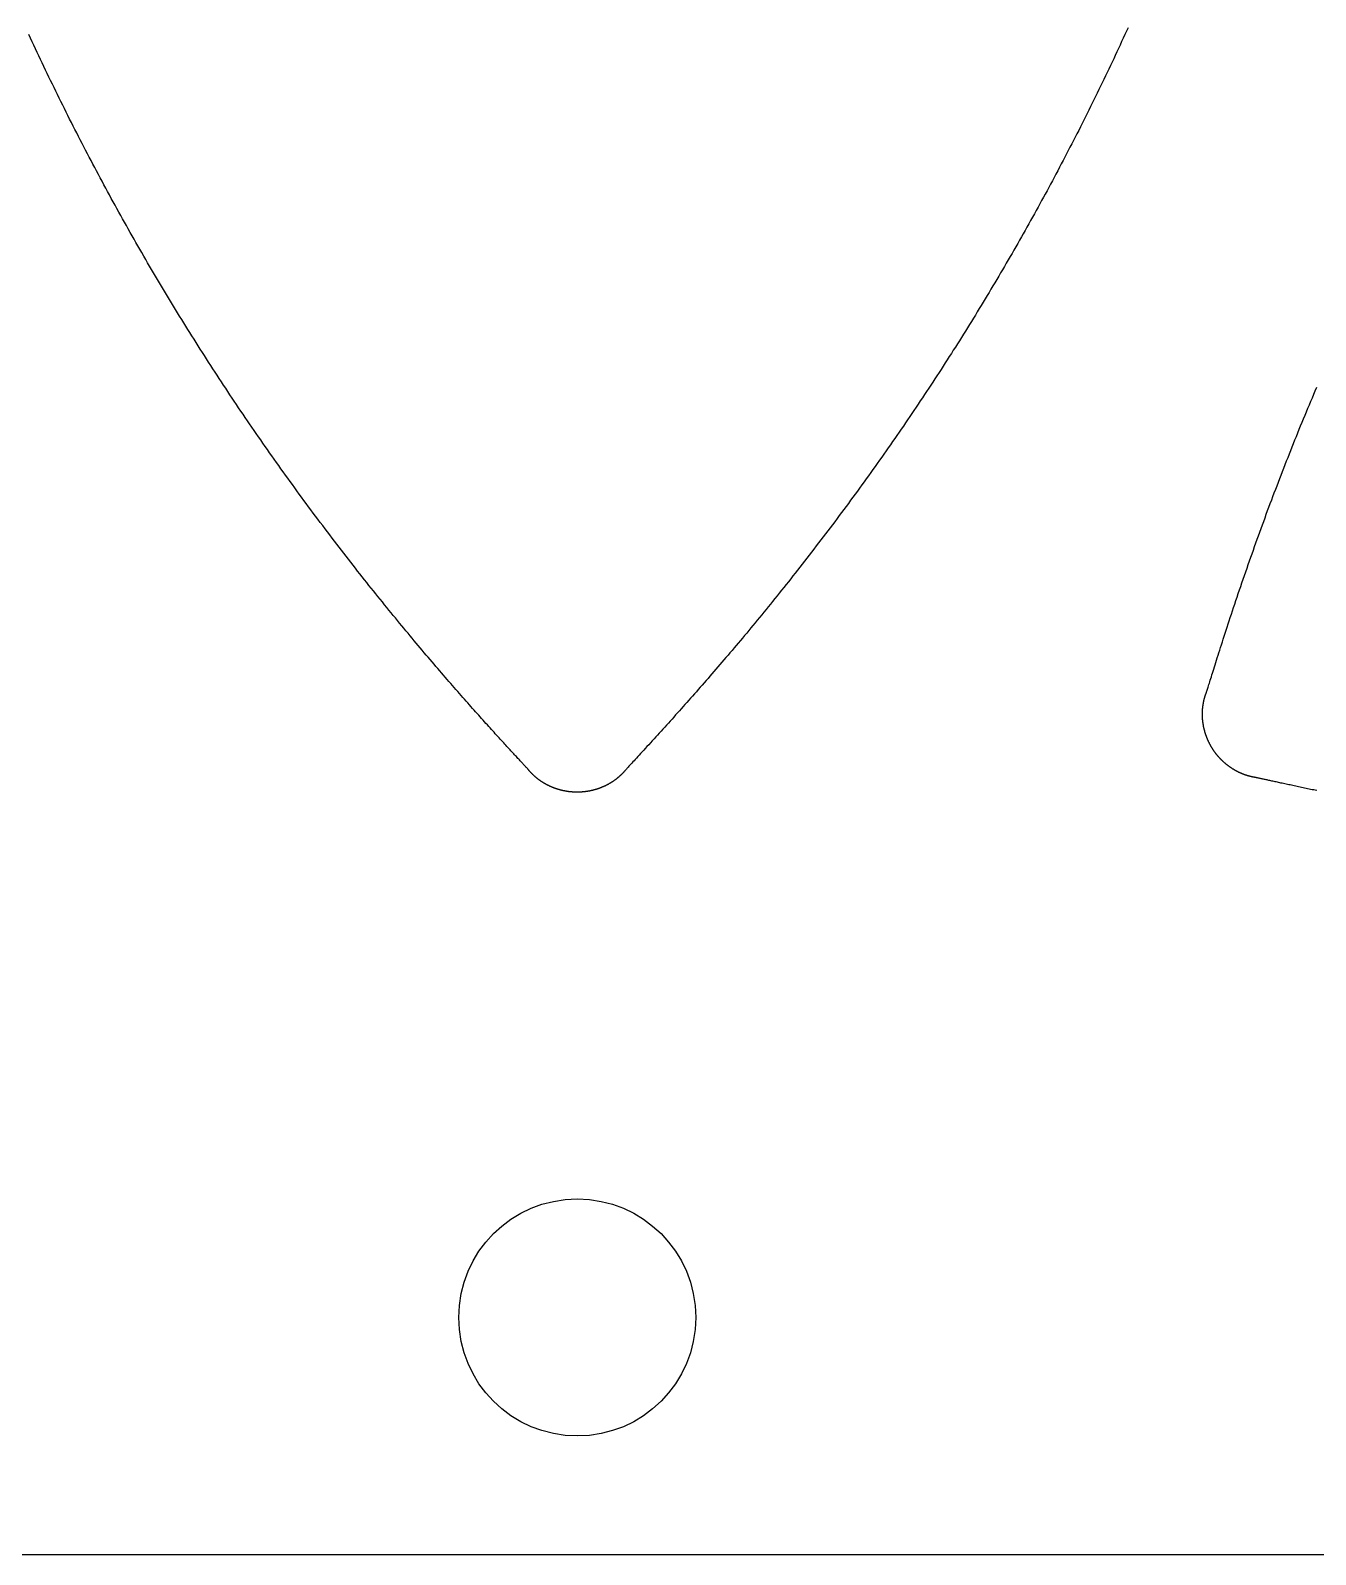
# Model space of a CAD drawing. Extents: x -3 to 136, y 0 to 121.
# Drawn here: x 93.08 to 109.35, y 0 to 19.29 of the extents above; entities that cross this region are included whole.
import ezdxf

# ---------------------------------------------------------------- set-up
doc = ezdxf.new("R2010")
doc.units = 0
doc.layers.get('0').update_dxf_attribs({"linetype": 'CONTINUOUS'})

msp = doc.modelspace()

# ---------------------------------------------------------------- linework, layer by layer
msp.add_lwpolyline([(69.26408, 119.9689, 0.57735027), (64.06792, 119.9689), (-2.59808, 4.5, 0.57735027), (0, 0), (133.332, 0, 0.57735027), (135.93008, 4.5)], format="xyb", close=True)
for points in [[(106.972, 19.3222, 0), (106.952, 19.2784, 0), (106.932, 19.2346, 0), (106.912, 19.1908, 0), (106.891, 19.147, 0), (106.871, 19.1034, 0), (106.851, 19.0597, 0), (106.831, 19.0161, 0), (106.81, 18.9725, 0), (106.79, 18.929, 0), (106.769, 18.8855, 0), (106.749, 18.842, 0), (106.728, 18.7986, 0), (106.707, 18.7552, 0), (106.686, 18.7118, 0), (106.666, 18.6685, 0), (106.645, 18.6252, 0), (106.624, 18.582, 0), (106.603, 18.5388, 0), (106.582, 18.4956, 0), (106.561, 18.4525, 0), (106.54, 18.4094, 0), (106.518, 18.3663, 0), (106.497, 18.3233, 0), (106.476, 18.2803, 0), (106.454, 18.2374, 0), (106.433, 18.1945, 0), (106.411, 18.1516, 0), (106.39, 18.1088, 0), (106.368, 18.066, 0), (106.347, 18.0232, 0), (106.325, 17.9805, 0), (106.303, 17.9378, 0), (106.281, 17.8952, 0), (106.259, 17.8526, 0), (106.237, 17.81, 0), (106.215, 17.7675, 0), (106.193, 17.725, 0), (106.171, 17.6825, 0), (106.149, 17.6401, 0), (106.127, 17.5977, 0), (106.104, 17.5553, 0), (106.082, 17.513, 0), (106.059, 17.4707, 0), (106.037, 17.4285, 0), (106.014, 17.3863, 0), (105.992, 17.3441, 0), (105.969, 17.302, 0), (105.946, 17.2599, 0), (105.924, 17.2178, 0), (105.901, 17.1758, 0), (105.878, 17.1338, 0), (105.855, 17.0918, 0), (105.832, 17.0499, 0), (105.809, 17.008, 0), (105.786, 16.9662, 0), (105.762, 16.9244, 0), (105.739, 16.8826, 0), (105.716, 16.8409, 0), (105.692, 16.7991, 0), (105.669, 16.7575, 0), (105.646, 16.7158, 0), (105.622, 16.6743, 0), (105.598, 16.6327, 0), (105.575, 16.5912, 0), (105.551, 16.5497, 0), (105.527, 16.5082, 0), (105.503, 16.4668, 0), (105.479, 16.4254, 0), (105.455, 16.3841, 0), (105.431, 16.3427, 0), (105.407, 16.3015, 0), (105.383, 16.2602, 0), (105.359, 16.219, 0), (105.335, 16.1778, 0), (105.31, 16.1367, 0), (105.286, 16.0956, 0), (105.262, 16.0545, 0), (105.237, 16.0135, 0), (105.213, 15.9725, 0), (105.188, 15.9315, 0), (105.163, 15.8906, 0), (105.139, 15.8497, 0), (105.114, 15.8088, 0), (105.089, 15.768, 0), (105.064, 15.7272, 0), (105.039, 15.6865, 0), (105.014, 15.6457, 0), (104.989, 15.6051, 0), (104.964, 15.5644, 0), (104.939, 15.5238, 0), (104.913, 15.4832, 0), (104.888, 15.4426, 0), (104.863, 15.4021, 0), (104.837, 15.3616, 0), (104.812, 15.3212, 0), (104.786, 15.2808, 0), (104.76, 15.2404, 0), (104.735, 15.2001, 0), (104.709, 15.1597, 0), (104.683, 15.1195, 0), (104.657, 15.0792, 0), (104.631, 15.039, 0), (104.605, 14.9988, 0), (104.579, 14.9587, 0), (104.553, 14.9186, 0), (104.527, 14.8785, 0), (104.501, 14.8385, 0), (104.475, 14.7985, 0), (104.448, 14.7585, 0), (104.422, 14.7185, 0), (104.395, 14.6786, 0), (104.369, 14.6388, 0), (104.342, 14.5989, 0), (104.316, 14.5591, 0), (104.289, 14.5193, 0), (104.262, 14.4796, 0), (104.235, 14.4399, 0), (104.209, 14.4002, 0), (104.182, 14.3606, 0), (104.155, 14.3209, 0), (104.128, 14.2814, 0), (104.1, 14.2418, 0), (104.073, 14.2023, 0), (104.046, 14.1628, 0), (104.019, 14.1234, 0), (103.991, 14.084, 0), (103.964, 14.0446, 0), (103.936, 14.0053, 0), (103.909, 13.9659, 0), (103.881, 13.9267, 0), (103.854, 13.8874, 0), (103.826, 13.8482, 0), (103.798, 13.809, 0), (103.77, 13.7699, 0), (103.742, 13.7307, 0), (103.714, 13.6917, 0), (103.686, 13.6526, 0), (103.658, 13.6136, 0), (103.63, 13.5746, 0), (103.602, 13.5356, 0), (103.574, 13.4967, 0), (103.545, 13.4578, 0), (103.517, 13.4189, 0), (103.489, 13.3801, 0), (103.46, 13.3413, 0), (103.432, 13.3026, 0), (103.403, 13.2638, 0), (103.374, 13.2251, 0), (103.346, 13.1865, 0), (103.317, 13.1478, 0), (103.288, 13.1092, 0), (103.259, 13.0706, 0), (103.23, 13.0321, 0), (103.201, 12.9936, 0), (103.172, 12.9551, 0), (103.143, 12.9166, 0), (103.113, 12.8782, 0), (103.084, 12.8398, 0), (103.055, 12.8015, 0), (103.025, 12.7632, 0), (102.996, 12.7249, 0), (102.966, 12.6866, 0), (102.937, 12.6484, 0), (102.907, 12.6102, 0), (102.877, 12.572, 0), (102.848, 12.534, 0), (102.818, 12.4962, 0), (102.789, 12.4586, 0), (102.759, 12.4213, 0), (102.73, 12.3843, 0), (102.701, 12.3475, 0), (102.672, 12.311, 0), (102.643, 12.2747, 0), (102.614, 12.2387, 0), (102.586, 12.2029, 0), (102.557, 12.1674, 0), (102.529, 12.1321, 0), (102.501, 12.097, 0), (102.472, 12.0622, 0), (102.444, 12.0276, 0), (102.417, 11.9932, 0), (102.389, 11.959, 0), (102.361, 11.9251, 0), (102.334, 11.8914, 0), (102.306, 11.858, 0), (102.279, 11.8247, 0), (102.252, 11.7917, 0), (102.224, 11.7589, 0), (102.197, 11.7263, 0), (102.171, 11.6939, 0), (102.144, 11.6618, 0), (102.117, 11.6298, 0), (102.091, 11.598, 0), (102.064, 11.5665, 0), (102.038, 11.5351, 0), (102.012, 11.5039, 0), (101.985, 11.473, 0), (101.959, 11.4422, 0), (101.933, 11.4116, 0), (101.908, 11.3813, 0), (101.882, 11.3511, 0), (101.856, 11.3211, 0), (101.831, 11.2912, 0), (101.805, 11.2616, 0), (101.78, 11.2321, 0), (101.755, 11.2028, 0), (101.73, 11.1737, 0), (101.704, 11.1448, 0), (101.679, 11.116, 0), (101.655, 11.0874, 0), (101.63, 11.059, 0), (101.605, 11.0307, 0), (101.581, 11.0026, 0), (101.556, 10.9746, 0), (101.532, 10.9468, 0), (101.507, 10.9192, 0), (101.483, 10.8917, 0), (101.459, 10.8644, 0), (101.435, 10.8372, 0), (101.411, 10.8102, 0), (101.387, 10.7833, 0), (101.363, 10.7565, 0), (101.34, 10.7299, 0), (101.316, 10.7035, 0), (101.292, 10.6771, 0), (101.269, 10.6509, 0), (101.245, 10.6249, 0), (101.222, 10.5989, 0), (101.199, 10.5731, 0), (101.176, 10.5474, 0), (101.153, 10.5219, 0), (101.13, 10.4964, 0), (101.107, 10.4711, 0), (101.084, 10.4459, 0), (101.061, 10.4208, 0), (101.038, 10.3958, 0), (101.016, 10.371, 0), (100.993, 10.3462, 0), (100.971, 10.3216, 0), (100.948, 10.297, 0), (100.926, 10.2726, 0), (100.904, 10.2485, 0), (100.882, 10.225, 0), (100.861, 10.2021, 0), (100.841, 10.1799, 0), (100.821, 10.1584, 0), (100.802, 10.1376, 0), (100.784, 10.1175, 0), (100.766, 10.0983, 0), (100.749, 10.0798, 0), (100.733, 10.0622, 0), (100.718, 10.0454, 0), (100.703, 10.0296, 0), (100.689, 10.0147, 0), (100.677, 10.0007, 0), (100.665, 9.98772, 0), (100.654, 9.97575, 0), (100.644, 9.96483, 0), (100.635, 9.95498, 0), (100.627, 9.94623, 0), (100.621, 9.93861, 0), (100.615, 9.93215, 0), (100.61, 9.92688, 0)], [(99.3846, 9.92688, 0), (99.382, 9.92993, 0), (99.379, 9.93335, 0), (99.3758, 9.93712, 0), (99.3721, 9.94126, 0), (99.3681, 9.94575, 0), (99.3638, 9.95061, 0), (99.3591, 9.95582, 0), (99.354, 9.96138, 0), (99.3486, 9.9673, 0), (99.3429, 9.97358, 0), (99.3368, 9.9802, 0), (99.3304, 9.98717, 0), (99.3237, 9.9945, 0), (99.3167, 10.0022, 0), (99.3093, 10.0102, 0), (99.3015, 10.0185, 0), (99.2935, 10.0273, 0), (99.2851, 10.0363, 0), (99.2765, 10.0457, 0), (99.2675, 10.0554, 0), (99.2581, 10.0655, 0), (99.2485, 10.0759, 0), (99.2386, 10.0866, 0), (99.2283, 10.0977, 0), (99.2178, 10.1091, 0), (99.2069, 10.1209, 0), (99.1958, 10.1329, 0), (99.1843, 10.1453, 0), (99.1726, 10.1581, 0), (99.1605, 10.1711, 0), (99.1482, 10.1845, 0), (99.1356, 10.1982, 0), (99.1227, 10.2122, 0), (99.1095, 10.2266, 0), (99.096, 10.2413, 0), (99.0822, 10.2562, 0), (99.0682, 10.2715, 0), (99.0539, 10.2872, 0), (99.0393, 10.3031, 0), (99.0244, 10.3194, 0), (99.0093, 10.3359, 0), (98.9939, 10.3528, 0), (98.9782, 10.37, 0), (98.9623, 10.3875, 0), (98.9461, 10.4053, 0), (98.9297, 10.4234, 0), (98.913, 10.4418, 0), (98.8961, 10.4605, 0), (98.8789, 10.4795, 0), (98.8614, 10.4988, 0), (98.8437, 10.5185, 0), (98.8258, 10.5384, 0), (98.8076, 10.5586, 0), (98.7892, 10.5791, 0), (98.7706, 10.5999, 0), (98.7517, 10.621, 0), (98.7326, 10.6424, 0), (98.7132, 10.664, 0), (98.6936, 10.686, 0), (98.6738, 10.7083, 0), (98.6538, 10.7308, 0), (98.6336, 10.7536, 0), (98.6131, 10.7767, 0), (98.5924, 10.8001, 0), (98.5716, 10.8238, 0), (98.5505, 10.8477, 0), (98.5292, 10.872, 0), (98.5076, 10.8965, 0), (98.4859, 10.9213, 0), (98.464, 10.9463, 0), (98.4419, 10.9716, 0), (98.4196, 10.9972, 0), (98.3971, 11.0231, 0), (98.3743, 11.0493, 0), (98.3515, 11.0757, 0), (98.3284, 11.1023, 0), (98.3051, 11.1293, 0), (98.2816, 11.1565, 0), (98.258, 11.184, 0), (98.2342, 11.2117, 0), (98.2102, 11.2397, 0), (98.186, 11.2679, 0), (98.1617, 11.2964, 0), (98.1372, 11.3252, 0), (98.1125, 11.3542, 0), (98.0877, 11.3835, 0), (98.0627, 11.413, 0), (98.0375, 11.4428, 0), (98.0122, 11.4728, 0), (97.9867, 11.5031, 0), (97.9611, 11.5336, 0), (97.9353, 11.5644, 0), (97.9094, 11.5954, 0), (97.8833, 11.6267, 0), (97.8571, 11.6582, 0), (97.8307, 11.6899, 0), (97.8042, 11.7219, 0), (97.7776, 11.7541, 0), (97.7508, 11.7865, 0), (97.7239, 11.8192, 0), (97.6969, 11.8522, 0), (97.6697, 11.8853, 0), (97.6424, 11.9187, 0), (97.615, 11.9523, 0), (97.5875, 11.9862, 0), (97.5598, 12.0202, 0), (97.532, 12.0545, 0), (97.5042, 12.0891, 0), (97.4762, 12.1238, 0), (97.448, 12.1588, 0), (97.4198, 12.194, 0), (97.3915, 12.2294, 0), (97.3631, 12.265, 0), (97.3346, 12.3009, 0), (97.3059, 12.3369, 0), (97.2772, 12.3732, 0), (97.2484, 12.4097, 0), (97.2195, 12.4464, 0), (97.1905, 12.4833, 0), (97.1614, 12.5204, 0), (97.1323, 12.5578, 0), (97.103, 12.5953, 0), (97.0737, 12.633, 0), (97.0443, 12.671, 0), (97.0148, 12.7091, 0), (96.9853, 12.7475, 0), (96.9556, 12.786, 0), (96.926, 12.8248, 0), (96.8962, 12.8637, 0), (96.8664, 12.9029, 0), (96.8365, 12.9422, 0), (96.8066, 12.9818, 0), (96.7766, 13.0214, 0), (96.7467, 13.0611, 0), (96.7169, 13.1008, 0), (96.6872, 13.1406, 0), (96.6575, 13.1804, 0), (96.6279, 13.2202, 0), (96.5983, 13.26, 0), (96.5688, 13.2999, 0), (96.5394, 13.3398, 0), (96.51, 13.3798, 0), (96.4807, 13.4198, 0), (96.4514, 13.4598, 0), (96.4223, 13.4999, 0), (96.3931, 13.54, 0), (96.3641, 13.5801, 0), (96.3351, 13.6203, 0), (96.3062, 13.6605, 0), (96.2773, 13.7007, 0), (96.2485, 13.7409, 0), (96.2198, 13.7812, 0), (96.1911, 13.8216, 0), (96.1625, 13.8619, 0), (96.1339, 13.9023, 0), (96.1054, 13.9428, 0), (96.077, 13.9832, 0), (96.0486, 14.0238, 0), (96.0203, 14.0643, 0), (95.9921, 14.1049, 0), (95.9639, 14.1455, 0), (95.9358, 14.1861, 0), (95.9078, 14.2268, 0), (95.8798, 14.2675, 0), (95.8519, 14.3082, 0), (95.824, 14.349, 0), (95.7962, 14.3898, 0), (95.7685, 14.4307, 0), (95.7408, 14.4716, 0), (95.7132, 14.5125, 0), (95.6857, 14.5535, 0), (95.6582, 14.5944, 0), (95.6308, 14.6355, 0), (95.6034, 14.6765, 0), (95.5762, 14.7176, 0), (95.5489, 14.7588, 0), (95.5218, 14.7999, 0), (95.4947, 14.8411, 0), (95.4676, 14.8824, 0), (95.4407, 14.9236, 0), (95.4137, 14.9649, 0), (95.3869, 15.0063, 0), (95.3601, 15.0477, 0), (95.3334, 15.0891, 0), (95.3067, 15.1305, 0), (95.2801, 15.172, 0), (95.2536, 15.2135, 0), (95.2271, 15.2551, 0), (95.2007, 15.2967, 0), (95.1744, 15.3383, 0), (95.1481, 15.3799, 0), (95.1218, 15.4216, 0), (95.0957, 15.4634, 0), (95.0696, 15.5051, 0), (95.0436, 15.5469, 0), (95.0176, 15.5888, 0), (94.9917, 15.6307, 0), (94.9658, 15.6726, 0), (94.9401, 15.7145, 0), (94.9143, 15.7565, 0), (94.8887, 15.7985, 0), (94.8631, 15.8406, 0), (94.8375, 15.8827, 0), (94.8121, 15.9248, 0), (94.7867, 15.967, 0), (94.7613, 16.0092, 0), (94.736, 16.0514, 0), (94.7108, 16.0937, 0), (94.6857, 16.136, 0), (94.6606, 16.1783, 0), (94.6355, 16.2207, 0), (94.6106, 16.2631, 0), (94.5857, 16.3056, 0), (94.5608, 16.348, 0), (94.536, 16.3906, 0), (94.5113, 16.4331, 0), (94.4867, 16.4757, 0), (94.4621, 16.5184, 0), (94.4375, 16.561, 0), (94.4131, 16.6037, 0), (94.3887, 16.6465, 0), (94.3643, 16.6893, 0), (94.34, 16.7321, 0), (94.3158, 16.7749, 0), (94.2917, 16.8178, 0), (94.2676, 16.8608, 0), (94.2435, 16.9037, 0), (94.2196, 16.9467, 0), (94.1956, 16.9898, 0), (94.1718, 17.0328, 0), (94.148, 17.076, 0), (94.1243, 17.1191, 0), (94.1006, 17.1623, 0), (94.077, 17.2055, 0), (94.0535, 17.2488, 0), (94.03, 17.2921, 0), (94.0066, 17.3354, 0), (93.9833, 17.3788, 0), (93.96, 17.4222, 0), (93.9368, 17.4656, 0), (93.9136, 17.5091, 0), (93.8905, 17.5526, 0), (93.8675, 17.5962, 0), (93.8445, 17.6398, 0), (93.8216, 17.6834, 0), (93.7987, 17.7271, 0), (93.7759, 17.7708, 0), (93.7532, 17.8146, 0), (93.7306, 17.8583, 0), (93.7079, 17.9022, 0), (93.6854, 17.946, 0), (93.6629, 17.9899, 0), (93.6405, 18.0339, 0), (93.6182, 18.0778, 0), (93.5959, 18.1218, 0), (93.5736, 18.1659, 0), (93.5515, 18.21, 0), (93.5294, 18.2541, 0), (93.5073, 18.2983, 0), (93.4853, 18.3425, 0), (93.4634, 18.3867, 0), (93.4416, 18.431, 0), (93.4198, 18.4753, 0), (93.398, 18.5196, 0), (93.3764, 18.564, 0), (93.3548, 18.6084, 0), (93.3332, 18.6529, 0), (93.3117, 18.6974, 0), (93.2903, 18.742, 0), (93.2689, 18.7865, 0), (93.2476, 18.8312, 0), (93.2264, 18.8758, 0), (93.2052, 18.9205, 0), (93.1841, 18.9652, 0), (93.1631, 19.01, 0), (93.1421, 19.0548, 0), (93.1211, 19.0997, 0), (93.1003, 19.1446, 0), (93.0795, 19.1895, 0), (93.0587, 19.2345, 0)], [(107.959, 10.8972, 0), (107.961, 10.9031, 0), (107.963, 10.9101, 0), (107.966, 10.9184, 0), (107.969, 10.928, 0), (107.973, 10.9387, 0), (107.977, 10.9506, 0), (107.981, 10.9637, 0), (107.985, 10.978, 0), (107.99, 10.9934, 0), (107.996, 11.0099, 0), (108.001, 11.0275, 0), (108.007, 11.0462, 0), (108.013, 11.0659, 0), (108.02, 11.0867, 0), (108.027, 11.1086, 0), (108.034, 11.1314, 0), (108.041, 11.1553, 0), (108.049, 11.1801, 0), (108.057, 11.206, 0), (108.066, 11.2327, 0), (108.074, 11.2604, 0), (108.083, 11.289, 0), (108.093, 11.3185, 0), (108.102, 11.3489, 0), (108.112, 11.3802, 0), (108.122, 11.4123, 0), (108.133, 11.4452, 0), (108.144, 11.479, 0), (108.155, 11.5135, 0), (108.166, 11.5489, 0), (108.178, 11.585, 0), (108.189, 11.6218, 0), (108.202, 11.6594, 0), (108.214, 11.6977, 0), (108.227, 11.7366, 0), (108.24, 11.7763, 0), (108.253, 11.8166, 0), (108.266, 11.8576, 0), (108.28, 11.8992, 0), (108.294, 11.9414, 0), (108.308, 11.9842, 0), (108.323, 12.0276, 0), (108.337, 12.0715, 0), (108.352, 12.116, 0), (108.367, 12.161, 0), (108.383, 12.2065, 0), (108.398, 12.2525, 0), (108.414, 12.2987, 0), (108.43, 12.3448, 0), (108.446, 12.3908, 0), (108.462, 12.4367, 0), (108.478, 12.4827, 0), (108.494, 12.5285, 0), (108.51, 12.5743, 0), (108.526, 12.6201, 0), (108.542, 12.6658, 0), (108.558, 12.7115, 0), (108.574, 12.7571, 0), (108.59, 12.8026, 0), (108.607, 12.8481, 0), (108.623, 12.8936, 0), (108.639, 12.939, 0), (108.656, 12.9844, 0), (108.672, 13.0298, 0), (108.689, 13.075, 0), (108.706, 13.1203, 0), (108.722, 13.1655, 0), (108.739, 13.2107, 0), (108.756, 13.2558, 0), (108.773, 13.3009, 0), (108.79, 13.3459, 0), (108.806, 13.3909, 0), (108.823, 13.4359, 0), (108.841, 13.4808, 0), (108.858, 13.5257, 0), (108.875, 13.5706, 0), (108.892, 13.6154, 0), (108.909, 13.6602, 0), (108.927, 13.705, 0), (108.944, 13.7497, 0), (108.962, 13.7944, 0), (108.979, 13.8391, 0), (108.997, 13.8837, 0), (109.014, 13.9283, 0), (109.032, 13.9729, 0), (109.05, 14.0174, 0), (109.067, 14.0619, 0), (109.085, 14.1064, 0), (109.103, 14.1509, 0), (109.121, 14.1954, 0), (109.139, 14.2398, 0), (109.157, 14.2842, 0), (109.176, 14.3286, 0), (109.194, 14.3729, 0), (109.212, 14.4172, 0), (109.231, 14.4616, 0), (109.249, 14.5058, 0), (109.267, 14.5501, 0), (109.286, 14.5944, 0), (109.305, 14.6386, 0), (109.323, 14.6828, 0), (109.342, 14.727, 0), (109.361, 14.7712, 0)], [(108.572, 9.83555, 0), (108.568, 9.83619, 0), (108.565, 9.83684, 0), (108.561, 9.83751, 0), (108.558, 9.8382, 0), (108.554, 9.8389, 0), (108.551, 9.83962, 0), (108.547, 9.84036, 0), (108.543, 9.84112, 0), (108.54, 9.84189, 0), (108.536, 9.84269, 0), (108.533, 9.8435, 0), (108.529, 9.84432, 0), (108.526, 9.84517, 0), (108.522, 9.84603, 0), (108.519, 9.84691, 0), (108.515, 9.8478, 0), (108.512, 9.84871, 0), (108.508, 9.84964, 0), (108.505, 9.85059, 0), (108.501, 9.85155, 0), (108.498, 9.85254, 0), (108.494, 9.85353, 0), (108.491, 9.85455, 0), (108.487, 9.85558, 0), (108.484, 9.85663, 0), (108.48, 9.85769, 0), (108.477, 9.85877, 0), (108.473, 9.85987, 0), (108.47, 9.86098, 0), (108.466, 9.86211, 0), (108.463, 9.86326, 0), (108.46, 9.86443, 0), (108.456, 9.86561, 0), (108.453, 9.8668, 0), (108.449, 9.86802, 0), (108.446, 9.86925, 0), (108.442, 9.87049, 0), (108.439, 9.87175, 0), (108.436, 9.87303, 0), (108.432, 9.87433, 0), (108.429, 9.87564, 0), (108.425, 9.87696, 0), (108.422, 9.87831, 0), (108.419, 9.87967, 0), (108.415, 9.88104, 0), (108.412, 9.88243, 0), (108.409, 9.88384, 0), (108.405, 9.88526, 0), (108.402, 9.8867, 0), (108.399, 9.88815, 0), (108.395, 9.88962, 0), (108.392, 9.89111, 0), (108.389, 9.89261, 0), (108.385, 9.89412, 0), (108.382, 9.89565, 0), (108.379, 9.8972, 0), (108.376, 9.89876, 0), (108.372, 9.90034, 0), (108.369, 9.90194, 0), (108.366, 9.90355, 0), (108.362, 9.90517, 0), (108.359, 9.90681, 0), (108.356, 9.90846, 0), (108.353, 9.91013, 0), (108.35, 9.91182, 0), (108.346, 9.91352, 0), (108.343, 9.91523, 0), (108.34, 9.91696, 0), (108.337, 9.9187, 0), (108.334, 9.92046, 0), (108.33, 9.92223, 0), (108.327, 9.92402, 0), (108.324, 9.92582, 0), (108.321, 9.92763, 0), (108.318, 9.92946, 0), (108.315, 9.93131, 0), (108.312, 9.93317, 0), (108.308, 9.93504, 0), (108.305, 9.93692, 0), (108.302, 9.93882, 0), (108.299, 9.94074, 0), (108.296, 9.94267, 0), (108.293, 9.94461, 0), (108.29, 9.94657, 0), (108.287, 9.94854, 0), (108.284, 9.95052, 0), (108.281, 9.95252, 0), (108.278, 9.95453, 0), (108.275, 9.95655, 0), (108.272, 9.95859, 0), (108.269, 9.96064, 0), (108.266, 9.96271, 0), (108.263, 9.96479, 0), (108.26, 9.96688, 0), (108.257, 9.96899, 0), (108.254, 9.97111, 0), (108.251, 9.97324, 0), (108.248, 9.97539, 0), (108.245, 9.97755, 0), (108.242, 9.97972, 0), (108.239, 9.98191, 0), (108.236, 9.9841, 0), (108.234, 9.98632, 0), (108.231, 9.98854, 0), (108.228, 9.99078, 0), (108.225, 9.99303, 0), (108.222, 9.99529, 0), (108.219, 9.99757, 0), (108.216, 9.99986, 0), (108.214, 10.0022, 0), (108.211, 10.0045, 0), (108.208, 10.0068, 0), (108.205, 10.0091, 0), (108.202, 10.0115, 0), (108.2, 10.0139, 0), (108.197, 10.0162, 0), (108.194, 10.0186, 0), (108.191, 10.021, 0), (108.189, 10.0234, 0), (108.186, 10.0259, 0), (108.183, 10.0283, 0), (108.181, 10.0308, 0), (108.178, 10.0332, 0), (108.175, 10.0357, 0), (108.173, 10.0382, 0), (108.17, 10.0407, 0), (108.167, 10.0432, 0), (108.165, 10.0457, 0), (108.162, 10.0483, 0), (108.16, 10.0508, 0), (108.157, 10.0534, 0), (108.154, 10.0559, 0), (108.152, 10.0585, 0), (108.149, 10.0611, 0), (108.147, 10.0637, 0), (108.144, 10.0663, 0), (108.142, 10.0689, 0), (108.139, 10.0716, 0), (108.137, 10.0742, 0), (108.134, 10.0769, 0), (108.132, 10.0795, 0), (108.129, 10.0822, 0), (108.127, 10.0849, 0), (108.124, 10.0876, 0), (108.122, 10.0903, 0), (108.12, 10.093, 0), (108.117, 10.0958, 0), (108.115, 10.0985, 0), (108.112, 10.1013, 0), (108.11, 10.104, 0), (108.108, 10.1068, 0), (108.105, 10.1096, 0), (108.103, 10.1124, 0), (108.101, 10.1152, 0), (108.098, 10.118, 0), (108.096, 10.1208, 0), (108.094, 10.1236, 0), (108.092, 10.1265, 0), (108.089, 10.1293, 0), (108.087, 10.1322, 0), (108.085, 10.135, 0), (108.083, 10.1379, 0), (108.081, 10.1408, 0), (108.078, 10.1437, 0), (108.076, 10.1466, 0), (108.074, 10.1495, 0), (108.072, 10.1525, 0), (108.07, 10.1554, 0), (108.068, 10.1583, 0), (108.066, 10.1613, 0), (108.063, 10.1643, 0), (108.061, 10.1672, 0), (108.059, 10.1702, 0), (108.057, 10.1732, 0), (108.055, 10.1762, 0), (108.053, 10.1792, 0), (108.051, 10.1822, 0), (108.049, 10.1853, 0), (108.047, 10.1883, 0), (108.045, 10.1913, 0), (108.043, 10.1944, 0), (108.041, 10.1974, 0), (108.039, 10.2005, 0), (108.037, 10.2036, 0), (108.035, 10.2067, 0), (108.034, 10.2098, 0), (108.032, 10.2129, 0), (108.03, 10.216, 0), (108.028, 10.2191, 0), (108.026, 10.2222, 0), (108.024, 10.2254, 0), (108.023, 10.2285, 0), (108.021, 10.2317, 0), (108.019, 10.2348, 0), (108.017, 10.238, 0), (108.015, 10.2412, 0), (108.014, 10.2444, 0), (108.012, 10.2476, 0), (108.01, 10.2508, 0), (108.008, 10.254, 0), (108.007, 10.2572, 0), (108.005, 10.2604, 0), (108.003, 10.2637, 0), (108.002, 10.2669, 0), (108, 10.2701, 0), (107.999, 10.2734, 0), (107.997, 10.2767, 0), (107.995, 10.2799, 0), (107.994, 10.2832, 0), (107.992, 10.2865, 0), (107.991, 10.2898, 0), (107.989, 10.2931, 0), (107.988, 10.2964, 0), (107.986, 10.2997, 0), (107.985, 10.303, 0), (107.983, 10.3063, 0), (107.982, 10.3097, 0), (107.98, 10.313, 0), (107.979, 10.3164, 0), (107.977, 10.3197, 0), (107.976, 10.3231, 0), (107.975, 10.3264, 0), (107.973, 10.3298, 0), (107.972, 10.3332, 0), (107.97, 10.3365, 0), (107.969, 10.3399, 0), (107.968, 10.3433, 0), (107.967, 10.3467, 0), (107.965, 10.3501, 0), (107.964, 10.3535, 0), (107.963, 10.3569, 0), (107.962, 10.3603, 0), (107.96, 10.3638, 0), (107.959, 10.3672, 0), (107.958, 10.3706, 0), (107.957, 10.3741, 0), (107.956, 10.3775, 0), (107.954, 10.3809, 0), (107.953, 10.3844, 0), (107.952, 10.3879, 0), (107.951, 10.3913, 0), (107.95, 10.3948, 0), (107.949, 10.3982, 0), (107.948, 10.4017, 0), (107.947, 10.4052, 0), (107.946, 10.4087, 0), (107.945, 10.4122, 0), (107.944, 10.4157, 0), (107.943, 10.4192, 0), (107.942, 10.4226, 0), (107.941, 10.4262, 0), (107.94, 10.4297, 0), (107.939, 10.4332, 0), (107.938, 10.4367, 0), (107.937, 10.4402, 0), (107.936, 10.4437, 0), (107.936, 10.4473, 0), (107.935, 10.4508, 0), (107.934, 10.4543, 0), (107.933, 10.4579, 0), (107.932, 10.4614, 0), (107.931, 10.4649, 0), (107.931, 10.4685, 0), (107.93, 10.472, 0), (107.929, 10.4756, 0), (107.929, 10.4791, 0), (107.928, 10.4827, 0), (107.927, 10.4863, 0), (107.927, 10.4898, 0), (107.926, 10.4934, 0), (107.925, 10.497, 0), (107.925, 10.5005, 0), (107.924, 10.5041, 0), (107.923, 10.5077, 0), (107.923, 10.5113, 0), (107.922, 10.5149, 0), (107.922, 10.5185, 0), (107.921, 10.5221, 0), (107.921, 10.5256, 0), (107.92, 10.5292, 0), (107.92, 10.5328, 0), (107.919, 10.5364, 0), (107.919, 10.54, 0), (107.918, 10.5436, 0), (107.918, 10.5473, 0), (107.918, 10.5509, 0), (107.917, 10.5545, 0), (107.917, 10.5581, 0), (107.917, 10.5617, 0), (107.916, 10.5653, 0), (107.916, 10.5689, 0), (107.916, 10.5726, 0), (107.915, 10.5762, 0), (107.915, 10.5798, 0), (107.915, 10.5834, 0), (107.915, 10.5871, 0), (107.914, 10.5907, 0), (107.914, 10.5943, 0), (107.914, 10.5979, 0), (107.914, 10.6016, 0), (107.914, 10.6052, 0), (107.914, 10.6088, 0), (107.914, 10.6125, 0), (107.913, 10.6161, 0), (107.913, 10.6197, 0), (107.913, 10.6234, 0), (107.913, 10.627, 0), (107.913, 10.6307, 0), (107.913, 10.6343, 0), (107.913, 10.6379, 0), (107.913, 10.6416, 0), (107.913, 10.6452, 0), (107.913, 10.6488, 0), (107.913, 10.6525, 0), (107.913, 10.6561, 0), (107.914, 10.6597, 0), (107.914, 10.6633, 0), (107.914, 10.667, 0), (107.914, 10.6706, 0), (107.914, 10.6742, 0), (107.914, 10.6778, 0), (107.915, 10.6815, 0), (107.915, 10.6851, 0), (107.915, 10.6887, 0), (107.915, 10.6923, 0), (107.916, 10.6959, 0), (107.916, 10.6996, 0), (107.916, 10.7032, 0), (107.916, 10.7068, 0), (107.917, 10.7104, 0), (107.917, 10.714, 0), (107.918, 10.7176, 0), (107.918, 10.7212, 0), (107.918, 10.7248, 0), (107.919, 10.7284, 0), (107.919, 10.732, 0), (107.92, 10.7356, 0), (107.92, 10.7392, 0), (107.921, 10.7428, 0), (107.921, 10.7464, 0), (107.922, 10.75, 0), (107.922, 10.7535, 0), (107.923, 10.7571, 0), (107.923, 10.7607, 0), (107.924, 10.7643, 0), (107.924, 10.7678, 0), (107.925, 10.7714, 0), (107.926, 10.775, 0), (107.926, 10.7785, 0), (107.927, 10.7821, 0), (107.928, 10.7856, 0), (107.929, 10.7892, 0), (107.929, 10.7927, 0), (107.93, 10.7963, 0), (107.931, 10.7998, 0), (107.932, 10.8034, 0), (107.932, 10.8069, 0), (107.933, 10.8104, 0), (107.934, 10.814, 0), (107.935, 10.8175, 0), (107.936, 10.821, 0), (107.937, 10.8245, 0), (107.937, 10.828, 0), (107.938, 10.8315, 0), (107.939, 10.835, 0), (107.94, 10.8385, 0), (107.941, 10.842, 0), (107.942, 10.8455, 0), (107.943, 10.849, 0), (107.944, 10.8525, 0), (107.945, 10.8559, 0), (107.946, 10.8594, 0), (107.947, 10.8629, 0), (107.948, 10.8663, 0), (107.95, 10.8698, 0), (107.951, 10.8732, 0), (107.952, 10.8767, 0), (107.953, 10.8801, 0), (107.954, 10.8836, 0), (107.955, 10.887, 0), (107.956, 10.8904, 0), (107.958, 10.8938, 0), (107.959, 10.8972, 0)], [(100.61, 9.92688, 0), (100.608, 9.9241, 0), (100.606, 9.92133, 0), (100.603, 9.91858, 0), (100.601, 9.91583, 0), (100.599, 9.9131, 0), (100.596, 9.91038, 0), (100.594, 9.90767, 0), (100.591, 9.90497, 0), (100.589, 9.90229, 0), (100.587, 9.89961, 0), (100.584, 9.89695, 0), (100.582, 9.89431, 0), (100.579, 9.89167, 0), (100.577, 9.88905, 0), (100.574, 9.88644, 0), (100.571, 9.88384, 0), (100.569, 9.88125, 0), (100.566, 9.87868, 0), (100.564, 9.87612, 0), (100.561, 9.87357, 0), (100.559, 9.87104, 0), (100.556, 9.86852, 0), (100.553, 9.86601, 0), (100.551, 9.86351, 0), (100.548, 9.86102, 0), (100.545, 9.85855, 0), (100.543, 9.85609, 0), (100.54, 9.85365, 0), (100.537, 9.85121, 0), (100.535, 9.84879, 0), (100.532, 9.84638, 0), (100.529, 9.84399, 0), (100.527, 9.84161, 0), (100.524, 9.83924, 0), (100.521, 9.83688, 0), (100.518, 9.83454, 0), (100.515, 9.83221, 0), (100.513, 9.82989, 0), (100.51, 9.82759, 0), (100.507, 9.8253, 0), (100.504, 9.82302, 0), (100.501, 9.82076, 0), (100.499, 9.81851, 0), (100.496, 9.81627, 0), (100.493, 9.81405, 0), (100.49, 9.81184, 0), (100.487, 9.80964, 0), (100.484, 9.80746, 0), (100.481, 9.80529, 0), (100.478, 9.80313, 0), (100.475, 9.80099, 0), (100.472, 9.79886, 0), (100.469, 9.79675, 0), (100.467, 9.79464, 0), (100.464, 9.79256, 0), (100.461, 9.79048, 0), (100.458, 9.78842, 0), (100.455, 9.78637, 0), (100.452, 9.78434, 0), (100.449, 9.78232, 0), (100.445, 9.78031, 0), (100.442, 9.77832, 0), (100.439, 9.77634, 0), (100.436, 9.77438, 0), (100.433, 9.77243, 0), (100.43, 9.7705, 0), (100.427, 9.76858, 0), (100.424, 9.76667, 0), (100.421, 9.76478, 0), (100.418, 9.7629, 0), (100.415, 9.76104, 0), (100.412, 9.75919, 0), (100.408, 9.75736, 0), (100.405, 9.75554, 0), (100.402, 9.75374, 0), (100.399, 9.75195, 0), (100.396, 9.75017, 0), (100.393, 9.74841, 0), (100.389, 9.74667, 0), (100.386, 9.74494, 0), (100.383, 9.74322, 0), (100.38, 9.74152, 0), (100.377, 9.73983, 0), (100.373, 9.73816, 0), (100.37, 9.7365, 0), (100.367, 9.73486, 0), (100.364, 9.73323, 0), (100.36, 9.73162, 0), (100.357, 9.73002, 0), (100.354, 9.72843, 0), (100.351, 9.72686, 0), (100.347, 9.72531, 0), (100.344, 9.72377, 0), (100.341, 9.72225, 0), (100.337, 9.72074, 0), (100.334, 9.71924, 0), (100.331, 9.71776, 0), (100.327, 9.7163, 0), (100.324, 9.71485, 0), (100.321, 9.71341, 0), (100.317, 9.712, 0), (100.314, 9.71059, 0), (100.311, 9.7092, 0), (100.307, 9.70783, 0), (100.304, 9.70647, 0), (100.301, 9.70512, 0), (100.297, 9.70379, 0), (100.294, 9.70248, 0), (100.29, 9.70118, 0), (100.287, 9.69989, 0), (100.284, 9.69863, 0), (100.28, 9.69737, 0), (100.277, 9.69613, 0), (100.273, 9.69491, 0), (100.27, 9.6937, 0), (100.267, 9.69251, 0), (100.263, 9.69133, 0), (100.26, 9.69017, 0), (100.256, 9.68902, 0), (100.253, 9.68789, 0), (100.249, 9.68677, 0), (100.246, 9.68567, 0), (100.242, 9.68459, 0), (100.239, 9.68351, 0), (100.235, 9.68246, 0), (100.232, 9.68142, 0), (100.228, 9.6804, 0), (100.225, 9.67939, 0), (100.221, 9.67839, 0), (100.218, 9.67742, 0), (100.214, 9.67645, 0), (100.211, 9.67551, 0), (100.207, 9.67458, 0), (100.204, 9.67366, 0), (100.2, 9.67276, 0), (100.197, 9.67188, 0), (100.193, 9.67101, 0), (100.19, 9.67016, 0), (100.186, 9.66932, 0), (100.183, 9.6685, 0), (100.179, 9.6677, 0), (100.176, 9.66691, 0), (100.172, 9.66614, 0), (100.168, 9.66538, 0), (100.165, 9.66464, 0), (100.161, 9.66391, 0), (100.158, 9.6632, 0), (100.154, 9.66251, 0), (100.151, 9.66183, 0), (100.147, 9.66116, 0), (100.144, 9.66052, 0), (100.14, 9.65989, 0), (100.136, 9.65927, 0), (100.133, 9.65867, 0), (100.129, 9.65808, 0), (100.126, 9.65752, 0), (100.122, 9.65696, 0), (100.118, 9.65643, 0), (100.115, 9.6559, 0), (100.111, 9.6554, 0), (100.108, 9.65491, 0), (100.104, 9.65444, 0), (100.1, 9.65398, 0), (100.097, 9.65354, 0), (100.093, 9.65311, 0), (100.09, 9.6527, 0), (100.086, 9.6523, 0), (100.082, 9.65192, 0), (100.079, 9.65156, 0), (100.075, 9.65121, 0), (100.072, 9.65088, 0), (100.068, 9.65057, 0), (100.064, 9.65027, 0), (100.061, 9.64998, 0), (100.057, 9.64971, 0), (100.054, 9.64946, 0), (100.05, 9.64922, 0), (100.046, 9.649, 0), (100.043, 9.6488, 0), (100.039, 9.64861, 0), (100.035, 9.64843, 0), (100.032, 9.64828, 0), (100.028, 9.64813, 0), (100.025, 9.64801, 0), (100.021, 9.6479, 0), (100.017, 9.6478, 0), (100.014, 9.64773, 0), (100.01, 9.64766, 0), (100.006, 9.64762, 0), (100.003, 9.64759, 0), (99.9991, 9.64757, 0), (99.9955, 9.64757, 0), (99.9918, 9.64759, 0), (99.9882, 9.64762, 0), (99.9846, 9.64767, 0), (99.9809, 9.64774, 0), (99.9773, 9.64782, 0), (99.9737, 9.64791, 0), (99.97, 9.64803, 0), (99.9664, 9.64815, 0), (99.9628, 9.6483, 0), (99.9591, 9.64846, 0), (99.9555, 9.64863, 0), (99.9519, 9.64883, 0), (99.9483, 9.64903, 0), (99.9446, 9.64926, 0), (99.941, 9.6495, 0), (99.9374, 9.64975, 0), (99.9337, 9.65002, 0), (99.9301, 9.65031, 0), (99.9265, 9.65062, 0), (99.9229, 9.65093, 0), (99.9192, 9.65127, 0), (99.9156, 9.65162, 0), (99.912, 9.65199, 0), (99.9084, 9.65237, 0), (99.9048, 9.65277, 0), (99.9011, 9.65319, 0), (99.8975, 9.65362, 0), (99.8939, 9.65406, 0), (99.8903, 9.65453, 0), (99.8867, 9.655, 0), (99.8831, 9.6555, 0), (99.8795, 9.65601, 0), (99.8759, 9.65653, 0), (99.8723, 9.65707, 0), (99.8687, 9.65763, 0), (99.8651, 9.6582, 0), (99.8615, 9.65879, 0), (99.858, 9.6594, 0), (99.8544, 9.66002, 0), (99.8508, 9.66065, 0), (99.8472, 9.6613, 0), (99.8437, 9.66197, 0), (99.8401, 9.66265, 0), (99.8365, 9.66335, 0), (99.833, 9.66406, 0), (99.8294, 9.66479, 0), (99.8258, 9.66554, 0), (99.8223, 9.6663, 0), (99.8188, 9.66707, 0), (99.8152, 9.66786, 0), (99.8117, 9.66867, 0), (99.8081, 9.66949, 0), (99.8046, 9.67033, 0), (99.8011, 9.67119, 0), (99.7975, 9.67206, 0), (99.794, 9.67294, 0), (99.7905, 9.67384, 0), (99.787, 9.67476, 0), (99.7835, 9.67569, 0), (99.78, 9.67663, 0), (99.7765, 9.6776, 0), (99.773, 9.67857, 0), (99.7695, 9.67957, 0), (99.766, 9.68058, 0), (99.7625, 9.6816, 0), (99.7591, 9.68264, 0), (99.7556, 9.68369, 0), (99.7521, 9.68476, 0), (99.7487, 9.68585, 0), (99.7452, 9.68695, 0), (99.7418, 9.68807, 0), (99.7383, 9.6892, 0), (99.7349, 9.69034, 0), (99.7314, 9.69151, 0), (99.728, 9.69268, 0), (99.7246, 9.69388, 0), (99.7212, 9.69508, 0), (99.7177, 9.69631, 0), (99.7143, 9.69754, 0), (99.7109, 9.6988, 0), (99.7075, 9.70007, 0), (99.7041, 9.70135, 0), (99.7008, 9.70265, 0), (99.6974, 9.70396, 0), (99.694, 9.70529, 0), (99.6906, 9.70664, 0), (99.6873, 9.708, 0), (99.6839, 9.70937, 0), (99.6806, 9.71076, 0), (99.6772, 9.71217, 0), (99.6739, 9.71359, 0), (99.6705, 9.71503, 0), (99.6672, 9.71648, 0), (99.6639, 9.71794, 0), (99.6606, 9.71942, 0), (99.6573, 9.72092, 0), (99.654, 9.72243, 0), (99.6507, 9.72396, 0), (99.6474, 9.7255, 0), (99.6441, 9.72705, 0), (99.6408, 9.72862, 0), (99.6376, 9.73021, 0), (99.6343, 9.73181, 0), (99.631, 9.73343, 0), (99.6278, 9.73506, 0), (99.6245, 9.7367, 0), (99.6213, 9.73836, 0), (99.6181, 9.74004, 0), (99.6149, 9.74173, 0), (99.6117, 9.74344, 0), (99.6085, 9.74516, 0), (99.6053, 9.74689, 0), (99.6021, 9.74864, 0), (99.5989, 9.7504, 0), (99.5957, 9.75218, 0), (99.5926, 9.75397, 0), (99.5894, 9.75578, 0), (99.5863, 9.7576, 0), (99.5831, 9.75943, 0), (99.58, 9.76128, 0), (99.5769, 9.76315, 0), (99.5738, 9.76502, 0), (99.5707, 9.76691, 0), (99.5676, 9.76882, 0), (99.5645, 9.77074, 0), (99.5614, 9.77267, 0), (99.5584, 9.77462, 0), (99.5553, 9.77658, 0), (99.5523, 9.77855, 0), (99.5492, 9.78054, 0), (99.5462, 9.78254, 0), (99.5432, 9.78456, 0), (99.5402, 9.78659, 0), (99.5372, 9.78863, 0), (99.5342, 9.79069, 0), (99.5312, 9.79276, 0), (99.5283, 9.79485, 0), (99.5253, 9.79695, 0), (99.5223, 9.79906, 0), (99.5194, 9.80118, 0), (99.5165, 9.80332, 0), (99.5136, 9.80548, 0), (99.5107, 9.80764, 0), (99.5078, 9.80982, 0), (99.5049, 9.81201, 0), (99.502, 9.81422, 0), (99.4991, 9.81644, 0), (99.4963, 9.81867, 0), (99.4934, 9.82092, 0), (99.4906, 9.82318, 0), (99.4878, 9.82545, 0), (99.485, 9.82774, 0), (99.4822, 9.83004, 0), (99.4794, 9.83235, 0), (99.4766, 9.83467, 0), (99.4739, 9.83701, 0), (99.4711, 9.83936, 0), (99.4684, 9.84173, 0), (99.4656, 9.84411, 0), (99.4629, 9.8465, 0), (99.4602, 9.8489, 0), (99.4575, 9.85132, 0), (99.4548, 9.85375, 0), (99.4521, 9.85619, 0), (99.4495, 9.85864, 0), (99.4468, 9.86111, 0), (99.4442, 9.86359, 0), (99.4416, 9.86609, 0), (99.4389, 9.86859, 0), (99.4363, 9.87111, 0), (99.4337, 9.87364, 0), (99.4312, 9.87619, 0), (99.4286, 9.87874, 0), (99.426, 9.88131, 0), (99.4235, 9.88389, 0), (99.421, 9.88649, 0), (99.4185, 9.88909, 0), (99.416, 9.89171, 0), (99.4135, 9.89435, 0), (99.411, 9.89699, 0), (99.4085, 9.89965, 0), (99.4061, 9.90231, 0), (99.4036, 9.905, 0), (99.4012, 9.90769, 0), (99.3988, 9.91039, 0), (99.3964, 9.91311, 0), (99.394, 9.91584, 0), (99.3916, 9.91858, 0), (99.3892, 9.92134, 0), (99.3869, 9.92411, 0), (99.3846, 9.92688, 0)], [(109.361, 9.66706, 0), (109.342, 9.67117, 0), (109.322, 9.67526, 0), (109.302, 9.67934, 0), (109.283, 9.68342, 0), (109.264, 9.68748, 0), (109.245, 9.69153, 0), (109.226, 9.69557, 0), (109.206, 9.6996, 0), (109.188, 9.70362, 0), (109.169, 9.70763, 0), (109.15, 9.71162, 0), (109.131, 9.71561, 0), (109.113, 9.71957, 0), (109.094, 9.72349, 0), (109.076, 9.72738, 0), (109.058, 9.73122, 0), (109.041, 9.73502, 0), (109.023, 9.73878, 0), (109.006, 9.74249, 0), (108.989, 9.74615, 0), (108.972, 9.74977, 0), (108.956, 9.75333, 0), (108.94, 9.75684, 0), (108.924, 9.7603, 0), (108.908, 9.7637, 0), (108.892, 9.76705, 0), (108.877, 9.77034, 0), (108.862, 9.77356, 0), (108.848, 9.77673, 0), (108.834, 9.77983, 0), (108.82, 9.78287, 0), (108.806, 9.78585, 0), (108.793, 9.78875, 0), (108.78, 9.79159, 0), (108.767, 9.79435, 0), (108.754, 9.79705, 0), (108.742, 9.79967, 0), (108.731, 9.80221, 0), (108.719, 9.80468, 0), (108.708, 9.80707, 0), (108.698, 9.80938, 0), (108.687, 9.81161, 0), (108.677, 9.81376, 0), (108.668, 9.81582, 0), (108.659, 9.81779, 0), (108.65, 9.81968, 0), (108.641, 9.82148, 0), (108.633, 9.82319, 0), (108.626, 9.8248, 0), (108.618, 9.82632, 0), (108.611, 9.82775, 0), (108.605, 9.82908, 0), (108.599, 9.83031, 0), (108.593, 9.83144, 0), (108.588, 9.83248, 0), (108.583, 9.8334, 0), (108.579, 9.83423, 0), (108.575, 9.83494, 0), (108.572, 9.83555, 0)]]:
    msp.add_polyline3d(points)
msp.add_circle((99.999, 3), 1.5)

doc.saveas('drawing.dxf')
